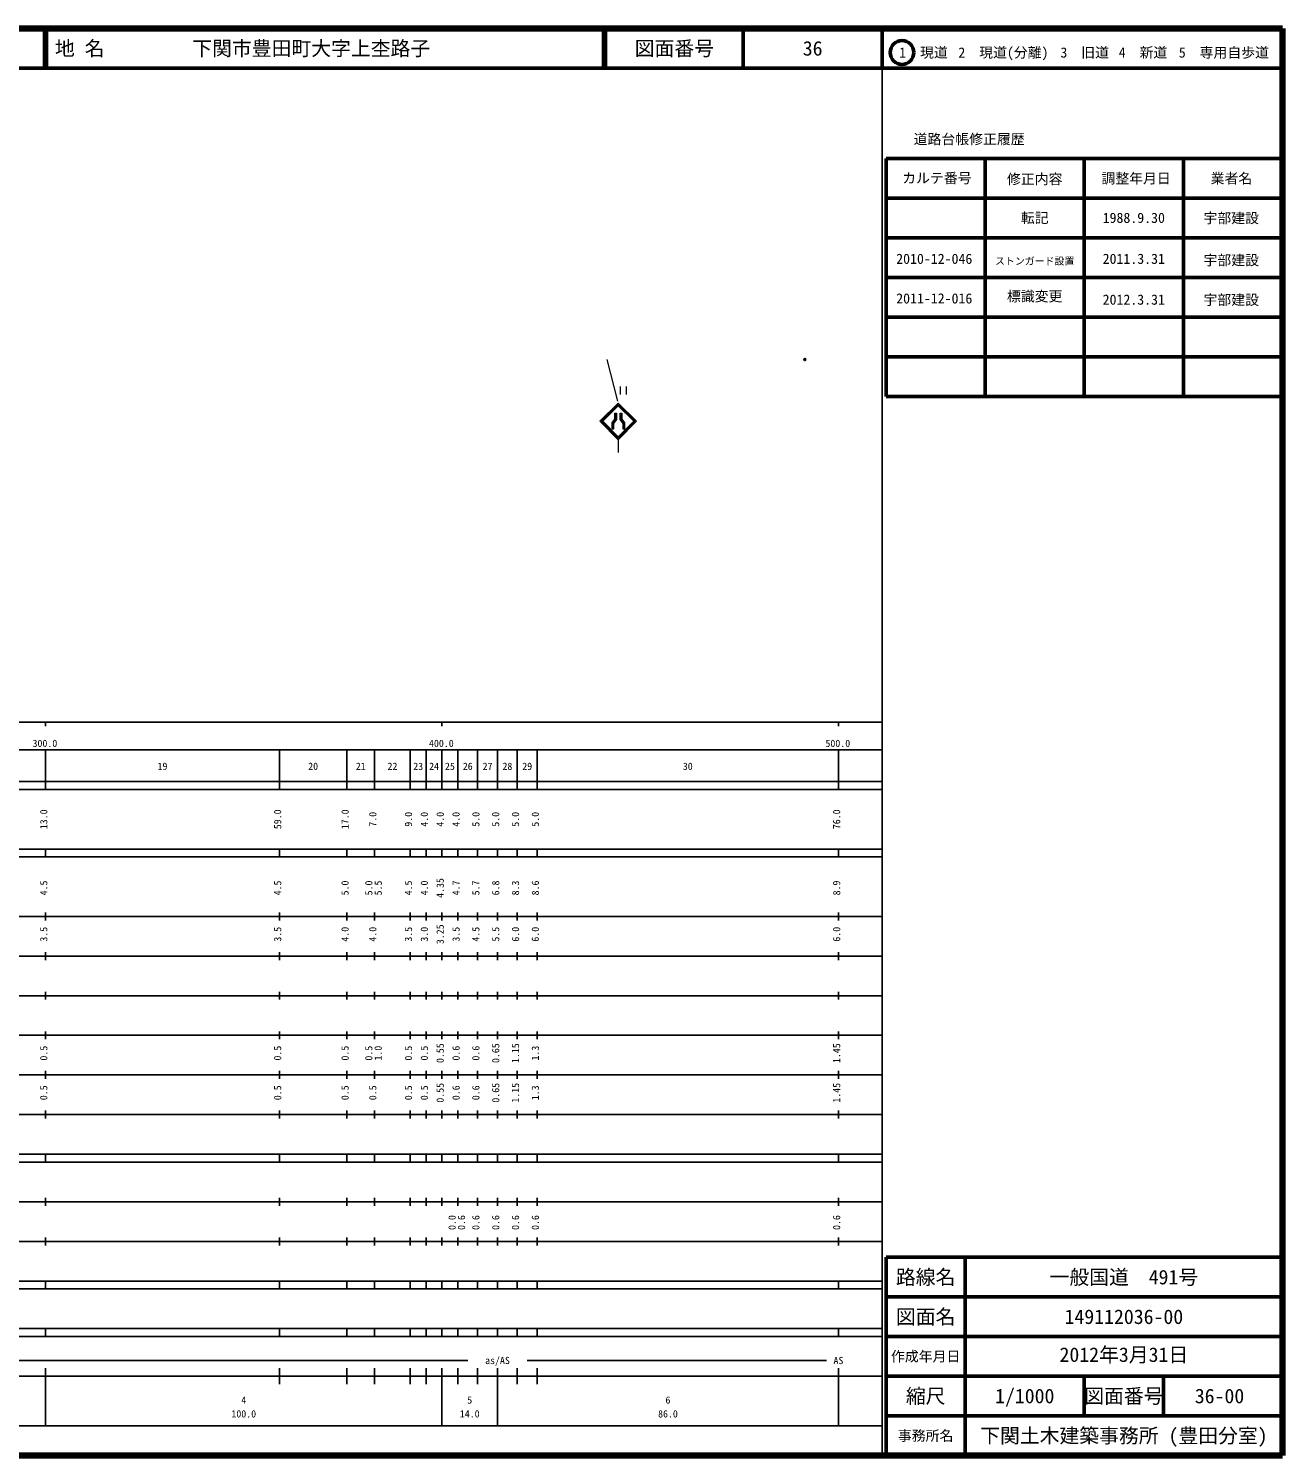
# Model space of a CAD drawing. Units: millimetres on the paper. Extents: x 40 to 680, y 20 to 380.
# Drawn here: x 363.7 to 680, y 20 to 380 of the extents above; entities that cross this region are included whole.
import ezdxf
from ezdxf.enums import TextEntityAlignment as Align

# ---------------------------------------------------------------- set-up
doc = ezdxf.new("R2010")
doc.units = ezdxf.units.MM
doc.header["$PDMODE"] = 32
doc.header["$PDSIZE"] = 0.5
doc.layers.add('M-OTRS', color=6, linetype='Continuous')
doc.layers.add('M-TTL-TXT', color=7, linetype='Continuous')
for name, color, linetype, lineweight in [('M-STR-HTXT', 7, 'Continuous', 13), ('M-STR-STRC', 7, 'Continuous', 13), ('M-TTL', 2, 'Continuous', 140), ('M-TTL-BAND', 7, 'Continuous', 25), ('M-TTL-FRAM', 2, 'Continuous', 50), ('M-TTL-LINE', 7, 'Continuous', 50)]:
    doc.layers.add(name, color=color, linetype=linetype, lineweight=lineweight)
doc.styles.add('ＭＳ ゴシック', font='')
doc.styles.get('ＭＳ ゴシック').set_extended_font_data('MS Gothic')

msp = doc.modelspace()

# ---------------------------------------------------------------- linework, layer by layer
at = {"layer": 'M-OTRS'}
msp.add_point((559.554, 296.491), dxfattribs=at)
at = {"layer": 'M-STR-HTXT'}
for p, q in [((509.54, 296.489), (512.245, 286.006)), ((512.918, 289.679), (512.918, 287.679)), ((514.418, 289.679), (514.418, 287.679))]:
    msp.add_line(p, q, dxfattribs=at)
at = {"layer": 'M-STR-STRC'}
msp.add_line((512.477, 276.242), (512.477, 273.029), dxfattribs=at)
for points in [[(507.848, 280.963), (512.477, 285.497), (517.103, 280.963), (512.477, 276.242)], [(508.202, 280.959), (512.477, 285.147), (516.75, 280.959), (512.477, 276.599)], [(508.273, 280.958), (512.477, 285.077), (516.679, 280.958), (512.477, 276.671)], [(508.343, 280.958), (512.477, 285.007), (516.608, 280.958), (512.477, 276.742)], [(508.414, 280.957), (512.477, 284.937), (516.538, 280.957), (512.477, 276.813)], [(508.485, 280.956), (512.477, 284.867), (516.467, 280.956), (512.477, 276.885)], [(508.563, 280.963), (512.477, 284.797), (516.389, 280.963), (512.477, 276.956)], [(511.286, 278.892), (510.886, 278.893), (510.889, 280.489), (511.588, 281.483), (511.591, 282.923), (511.986, 282.924), (511.988, 281.356), (511.289, 280.362)], [(511.236, 278.942), (510.936, 278.943), (510.939, 280.473), (511.638, 281.467), (511.64, 282.873), (511.936, 282.873), (511.938, 281.372), (511.239, 280.378)], [(511.186, 278.993), (510.986, 278.993), (510.989, 280.457), (511.688, 281.451), (511.69, 282.823), (511.886, 282.823), (511.888, 281.388), (511.189, 280.394)], [(511.136, 279.043), (511.036, 279.043), (511.039, 280.441), (511.737, 281.435), (511.74, 282.773), (511.836, 282.773), (511.838, 281.404), (511.139, 280.41)], [(514.064, 278.89), (513.664, 278.89), (513.664, 280.36), (512.967, 281.355), (512.972, 282.923), (513.367, 282.921), (513.367, 281.481), (514.064, 280.486)], [(514.014, 278.94), (513.714, 278.94), (513.714, 280.376), (513.017, 281.371), (513.022, 282.872), (513.317, 282.871), (513.317, 281.465), (514.014, 280.47)], [(513.964, 278.99), (513.764, 278.99), (513.764, 280.391), (513.067, 281.387), (513.072, 282.822), (513.267, 282.822), (513.267, 281.449), (513.964, 280.454)], [(513.914, 279.04), (513.814, 279.04), (513.814, 280.407), (513.117, 281.402), (513.122, 282.772), (513.217, 282.772), (513.217, 281.434), (513.914, 280.439)]]:
    msp.add_lwpolyline(points, close=True, dxfattribs=at)
for points in [[(511.083, 279.043), (511.09, 280.421), (511.788, 281.421), (511.787, 282.773)], [(513.166, 282.772), (513.168, 281.41), (513.858, 280.419), (513.863, 279.04)]]:
    msp.add_lwpolyline(points, dxfattribs=at)
at = {"layer": 'M-TTL'}
for p, q in [((680, 380), (40, 380)), ((680, 20), (680, 380)), ((40, 20), (680, 20))]:
    msp.add_line(p, q, dxfattribs=at)
at = {"layer": 'M-TTL-BAND'}
for p, q in [((579, 20), (579, 370)), ((40, 205), (579, 205)), ((368, 205), (368, 204)), ((468, 205), (468, 204)), ((568, 205), (568, 204)), ((68, 198), (579, 198)), ((368, 188), (368, 198)), ((427, 188), (427, 198)), ((444, 188), (444, 198)), ((451, 188), (451, 198)), ((460, 188), (460, 198)), ((464, 188), (464, 198)), ((468, 188), (468, 198)), ((472, 188), (472, 198)), ((477, 188), (477, 198)), ((482, 188), (482, 198)), ((487, 188), (487, 198)), ((492, 188), (492, 198)), ((568, 188), (568, 198)), ((40, 190), (579, 190)), ((40, 188), (579, 188)), ((40, 173), (579, 173)), ((368, 171), (368, 173)), ((427, 171), (427, 173)), ((444, 171), (444, 173)), ((451, 171), (451, 173)), ((460, 171), (460, 173)), ((464, 171), (464, 173)), ((468, 171), (468, 173)), ((472, 171), (472, 173)), ((477, 171), (477, 173)), ((482, 171), (482, 173)), ((487, 171), (487, 173)), ((492, 171), (492, 173)), ((568, 171), (568, 173)), ((40, 171), (579, 171)), ((40, 156), (579, 156)), ((368, 155), (368, 157)), ((427, 155), (427, 157)), ((444, 155), (444, 157)), ((451, 155), (451, 157)), ((460, 155), (460, 157)), ((464, 155), (464, 157)), ((468, 155), (468, 157)), ((472, 155), (472, 157)), ((477, 155), (477, 157)), ((482, 155), (482, 157)), ((487, 155), (487, 157)), ((492, 155), (492, 157)), ((568, 155), (568, 157)), ((46, 146), (579, 146)), ((368, 145), (368, 147)), ((427, 145), (427, 147)), ((444, 145), (444, 147)), ((451, 145), (451, 147)), ((460, 145), (460, 147)), ((464, 145), (464, 147)), ((468, 145), (468, 147)), ((472, 145), (472, 147)), ((477, 145), (477, 147)), ((482, 145), (482, 147)), ((487, 145), (487, 147)), ((492, 145), (492, 147)), ((568, 145), (568, 147)), ((368, 135), (368, 137)), ((427, 135), (427, 137)), ((444, 135), (444, 137)), ((451, 135), (451, 137)), ((460, 135), (460, 137)), ((464, 135), (464, 137)), ((468, 135), (468, 137)), ((472, 135), (472, 137)), ((477, 135), (477, 137)), ((482, 135), (482, 137)), ((487, 135), (487, 137)), ((492, 135), (492, 137)), ((568, 135), (568, 137)), ((52, 136), (579, 136)), ((46, 126), (579, 126)), ((368, 125), (368, 127)), ((427, 125), (427, 127)), ((444, 125), (444, 127)), ((451, 125), (451, 127)), ((460, 125), (460, 127)), ((464, 125), (464, 127)), ((468, 125), (468, 127)), ((472, 125), (472, 127)), ((477, 125), (477, 127)), ((482, 125), (482, 127)), ((487, 125), (487, 127)), ((492, 125), (492, 127)), ((568, 125), (568, 127)), ((52, 116), (579, 116)), ((368, 115), (368, 117)), ((427, 115), (427, 117)), ((444, 115), (444, 117)), ((451, 115), (451, 117)), ((460, 115), (460, 117)), ((464, 115), (464, 117)), ((468, 115), (468, 117)), ((472, 115), (472, 117)), ((477, 115), (477, 117)), ((482, 115), (482, 117)), ((487, 115), (487, 117)), ((492, 115), (492, 117)), ((568, 115), (568, 117)), ((46, 106), (579, 106)), ((368, 105), (368, 107)), ((427, 105), (427, 107)), ((444, 105), (444, 107)), ((451, 105), (451, 107)), ((460, 105), (460, 107)), ((464, 105), (464, 107)), ((468, 105), (468, 107)), ((472, 105), (472, 107)), ((477, 105), (477, 107)), ((482, 105), (482, 107)), ((487, 105), (487, 107)), ((492, 105), (492, 107)), ((568, 105), (568, 107)), ((40, 96), (579, 96)), ((40, 94), (579, 94)), ((368, 94), (368, 96)), ((427, 94), (427, 96)), ((444, 94), (444, 96)), ((451, 94), (451, 96)), ((460, 94), (460, 96)), ((464, 94), (464, 96)), ((468, 94), (468, 96)), ((472, 94), (472, 96)), ((477, 94), (477, 96)), ((482, 94), (482, 96)), ((487, 94), (487, 96)), ((492, 94), (492, 96)), ((568, 94), (568, 96)), ((49, 84), (579, 84)), ((368, 83), (368, 85)), ((427, 83), (427, 85)), ((444, 83), (444, 85)), ((451, 83), (451, 85)), ((460, 83), (460, 85)), ((464, 83), (464, 85)), ((468, 83), (468, 85)), ((472, 83), (472, 85)), ((477, 83), (477, 85)), ((482, 83), (482, 85)), ((487, 83), (487, 85)), ((492, 83), (492, 85)), ((568, 83), (568, 85)), ((40, 74), (579, 74)), ((368, 73), (368, 75)), ((427, 73), (427, 75)), ((444, 73), (444, 75)), ((451, 73), (451, 75)), ((460, 73), (460, 75)), ((464, 73), (464, 75)), ((468, 73), (468, 75)), ((472, 73), (472, 75)), ((477, 73), (477, 75)), ((482, 73), (482, 75)), ((487, 73), (487, 75)), ((492, 73), (492, 75)), ((568, 73), (568, 75)), ((40, 64), (579, 64)), ((40, 62), (579, 62)), ((368, 62), (368, 64)), ((427, 62), (427, 64)), ((444, 62), (444, 64)), ((451, 62), (451, 64)), ((460, 62), (460, 64)), ((464, 62), (464, 64)), ((468, 62), (468, 64)), ((472, 62), (472, 64)), ((477, 62), (477, 64)), ((482, 62), (482, 64)), ((487, 62), (487, 64)), ((492, 62), (492, 64)), ((568, 62), (568, 64)), ((40, 52), (579, 52)), ((368, 50), (368, 52)), ((427, 50), (427, 52)), ((444, 50), (444, 52)), ((451, 50), (451, 52)), ((460, 50), (460, 52)), ((464, 50), (464, 52)), ((468, 50), (468, 52)), ((472, 50), (472, 52)), ((477, 50), (477, 52)), ((482, 50), (482, 52)), ((487, 50), (487, 52)), ((492, 50), (492, 52)), ((568, 50), (568, 52)), ((40, 50), (579, 50)), ((71, 44), (474.5, 44)), ((489.5, 44), (565, 44)), ((40, 40), (579, 40)), ((368, 27.5), (368, 42)), ((427, 38), (427, 42)), ((444, 38), (444, 42)), ((451, 38), (451, 42)), ((460, 38), (460, 42)), ((464, 38), (464, 42)), ((468, 27.5), (468, 42)), ((472, 38), (472, 42)), ((477, 38), (477, 42)), ((482, 27.5), (482, 42)), ((487, 38), (487, 42)), ((492, 38), (492, 42)), ((568, 27.5), (568, 42)), ((68, 27.5), (579, 27.5))]:
    msp.add_line(p, q, dxfattribs=at)
at = {"layer": 'M-TTL-FRAM'}
for p, q in [((580, 347.197), (580, 287.197)), ((580, 347.197), (680, 347.197)), ((580, 287.197), (680, 287.197)), ((680, 70), (580, 70)), ((580, 70), (580, 20))]:
    msp.add_line(p, q, dxfattribs=at)
at = {"layer": 'M-TTL-LINE'}
for p, q in [((367.75, 380), (367.75, 370)), ((368.25, 380), (368.25, 370)), ((508.747, 380), (508.747, 370)), ((509.247, 380), (509.247, 370)), ((543.997, 380), (543.997, 370)), ((579, 380), (579, 370)), ((40, 370), (680, 370)), ((605, 347.197), (605, 287.197)), ((630, 347.197), (630, 287.197)), ((655, 347.197), (655, 287.197)), ((580, 337.197), (680, 337.197)), ((580, 327.197), (680, 327.197)), ((580, 317.197), (680, 317.197)), ((580, 307.197), (680, 307.197)), ((580, 297.197), (680, 297.197)), ((600, 70), (600, 20)), ((680, 60), (580, 60)), ((680, 50), (580, 50)), ((680, 40), (580, 40)), ((630, 40), (630, 30)), ((650, 40), (650, 30)), ((680, 30), (580, 30))]:
    msp.add_line(p, q, dxfattribs=at)
msp.add_circle((584.031, 373.958), 3, dxfattribs=at)

# ---------------------------------------------------------------- texts
at = {"layer": 'M-STR-HTXT', "style": 'ＭＳ ゴシック'}
msp.add_text('2011-12-016', height=2.566, dxfattribs=at).set_placement((592.171, 309.86), align=Align.BOTTOM_CENTER)
at = {"layer": 'M-TTL-BAND', "style": 'ＭＳ ゴシック'}
for s, p in [('300.0', (367.844, 198.195)), ('400.0', (467.844, 198.195)), ('500.0', (567.844, 198.195)), ('19', (397.5, 192.405)), ('20', (435.5, 192.405)), ('21', (447.5, 192.405)), ('22', (455.5, 192.405)), ('23', (462, 192.405)), ('24', (466, 192.405)), ('25', (470, 192.405)), ('26', (474.5, 192.405)), ('27', (479.5, 192.405)), ('28', (484.5, 192.405)), ('29', (489.5, 192.405)), ('30', (530, 192.405)), ('as/AS', (482, 42.5)), ('AS', (568, 42.5)), ('4', (418, 32.523)), ('5', (475, 32.523)), ('6', (525, 32.523)), ('100.0', (418, 29.033)), ('14.0', (475, 29.033)), ('86.0', (525, 29.033))]:
    msp.add_text(s, height=1.833, dxfattribs=at).set_placement(p, align=Align.BOTTOM_CENTER)
for s, p in [('13.0', (369, 180.5)), ('59.0', (428, 180.5)), ('17.0', (445, 180.5)), ('7.0', (452, 180.5)), ('9.0', (461, 180.5)), ('4.0', (465, 180.5)), ('4.0', (469, 180.5)), ('4.0', (473, 180.5)), ('5.0', (478, 180.5)), ('5.0', (483, 180.5)), ('5.0', (488, 180.5)), ('5.0', (493, 180.5)), ('76.0', (569, 180.5)), ('4.5', (369, 163.174)), ('4.5', (428, 163.174)), ('5.0', (445, 163.174)), ('5.0', (451, 163.174)), ('5.5', (453.37, 163.174)), ('4.5', (461, 163.174)), ('4.0', (465, 163.174)), ('4.35', (469, 163.174)), ('4.7', (473, 163.174)), ('5.7', (478, 163.174)), ('6.8', (483, 163.174)), ('8.3', (488, 163.174)), ('8.6', (493, 163.174)), ('8.9', (569, 163.174)), ('3.5', (369, 151.5)), ('3.5', (428, 151.5)), ('4.0', (445, 151.5)), ('4.0', (452, 151.5)), ('3.5', (461, 151.5)), ('3.0', (465, 151.5)), ('3.25', (469, 151.5)), ('3.5', (473, 151.5)), ('4.5', (478, 151.5)), ('5.5', (483, 151.5)), ('6.0', (488, 151.5)), ('6.0', (493, 151.5)), ('6.0', (569, 151.5)), ('0.5', (369, 121.5)), ('0.5', (428, 121.5)), ('0.5', (445, 121.5)), ('0.5', (451, 121.5)), ('1.0', (453.37, 121.5)), ('0.5', (461, 121.5)), ('0.5', (465, 121.5)), ('0.55', (469, 121.5)), ('0.6', (473, 121.5)), ('0.6', (478, 121.5)), ('0.65', (483, 121.5)), ('1.15', (488, 121.5)), ('1.3', (493, 121.5)), ('1.45', (569, 121.5)), ('0.5', (369, 111.5)), ('0.5', (428, 111.5)), ('0.5', (445, 111.5)), ('0.5', (452, 111.5)), ('0.5', (461, 111.5)), ('0.5', (465, 111.5)), ('0.55', (469, 111.5)), ('0.6', (473, 111.5)), ('0.6', (478, 111.5)), ('0.65', (483, 111.5)), ('1.15', (488, 111.5)), ('1.3', (493, 111.5)), ('1.45', (569, 111.5)), ('0.0', (472, 78.764)), ('0.6', (474.37, 78.764)), ('0.6', (478, 78.764)), ('0.6', (483, 78.764)), ('0.6', (488, 78.764)), ('0.6', (493, 78.764)), ('0.6', (569, 78.764))]:
    msp.add_text(s, height=1.833, rotation=90, dxfattribs=at).set_placement(p, align=Align.BOTTOM_CENTER)
at = {"layer": 'M-TTL-TXT', "style": 'ＭＳ ゴシック'}
for s, p in [('地 名', (370.38, 375)), ('下関市豊田町大字上杢路子', (405.024, 375))]:
    msp.add_text(s, height=3.666, dxfattribs=at).set_placement(p, align=Align.MIDDLE_LEFT)
for s, height, p in [('図面番号', 3.666, (526.622, 375)), ('36', 3.666, (561.497, 375)), ('1\u3000現道', 2.566, (589.448, 373.958)), ('2\u3000現道(分離)', 2.566, (609.619, 373.958)), ('3\u3000旧道', 2.566, (630.121, 373.958)), ('4\u3000新道', 2.566, (644.824, 373.958)), ('5\u3000専用自歩道', 2.566, (665.228, 373.958)), ('道路台帳修正履歴', 2.566, (600.968, 352.113)), ('カルテ番号', 2.566, (592.839, 342.277)), ('修正内容', 2.566, (617.509, 342.023)), ('調整年月日', 2.566, (643.089, 342.197)), ('業者名', 2.566, (667.134, 342.197)), ('転記', 2.566, (617.5, 332.245)), ('1988.9.30', 2.566, (642.5, 332.245)), ('宇部建設', 2.566, (667.077, 332.189)), ('宇部建設', 2.566, (667.077, 321.553)), ('宇部建設', 2.566, (667.077, 311.553)), ('2012.3.31', 2.566, (642.5, 311.61)), ('路線名', 3.666, (590, 65)), ('路線名', 3.666, (590, 65)), ('一般国道\u3000491号', 3.666, (640, 65)), ('図面名', 3.666, (590, 55)), ('図面名', 3.666, (590, 55)), ('149112036-00', 3.666, (640, 55)), ('作成年月日', 2.566, (590, 45)), ('作成年月日', 2.566, (590, 45)), ('縮尺', 3.666, (590, 35)), ('縮尺', 3.666, (590, 35)), ('1/1000', 3.666, (615, 35)), ('図面番号', 3.666, (640, 35)), ('図面番号', 3.666, (640, 35)), ('36-00', 3.666, (664.125, 35)), ('事務所名', 2.566, (590, 25)), ('事務所名', 2.566, (590, 25)), ('下関土木建築事務所 (豊田分室)', 3.666, (640, 25))]:
    msp.add_text(s, height=height, dxfattribs=at).set_placement(p, align=Align.MIDDLE_CENTER)
for s, height, p in [('2010-12-046', 2.566, (592.171, 319.86)), ('ストンガード設置', 1.833, (617.5, 319.86)), ('2011.3.31', 2.566, (642.5, 319.86)), ('標識変更', 2.566, (617.5, 310.39)), ('2012年3月31日', 3.666, (640, 42.5))]:
    msp.add_text(s, height=height, dxfattribs=at).set_placement(p, align=Align.BOTTOM_CENTER)

doc.saveas('drawing.dxf')
